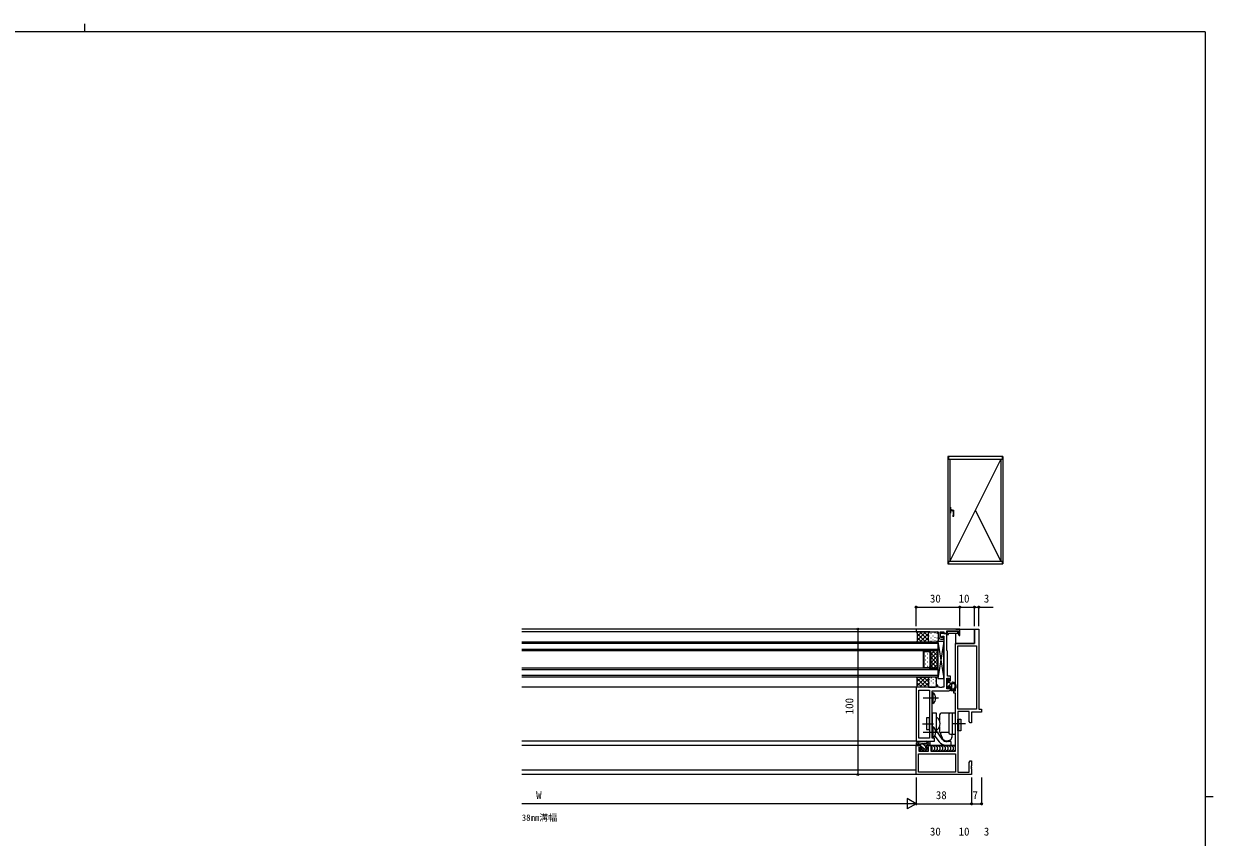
# Model space of a CAD drawing. Units: millimetres, scale not verified. Extents: x -793 to 793, y -564 to 564.
# Drawn here: x -59 to 758, y 6 to 564 of the extents above; entities that cross this region are included whole.
import ezdxf
from ezdxf.enums import TextEntityAlignment as Align

# ---------------------------------------------------------------- set-up
doc = ezdxf.new("R2010")
doc.units = ezdxf.units.MM
doc.header["$LTSCALE"] = 2
for name, color, linetype in [('0-1_USER1', 92, 'Continuous'), ('0-2_YKK_11', 134, 'Continuous'), ('0-7_YKK_ZWAK', 134, 'Continuous')]:
    doc.layers.add(name, color=color, linetype=linetype)
for name, color, linetype, lineweight in [('0-3_YKK_12', 40, 'Continuous', 18), ('0-4_YKK_13', 120, 'Continuous', 18), ('0-5_YKK_A1', 120, 'Continuous', 18), ('0-6_YKK_D', 200, 'Continuous', 18)]:
    doc.layers.add(name, color=color, linetype=linetype, lineweight=lineweight)
doc.styles.add('ＭＳ ゴシック', font='')
doc.styles.get('ＭＳ ゴシック').set_extended_font_data('MS Gothic')

msp = doc.modelspace()

# ---------------------------------------------------------------- linework, layer by layer
at = {"layer": '0-2_YKK_11'}
msp.add_line((570.7, 141.6), (571.8, 141.6), dxfattribs=at)
for points in [[(583.7, 148.6), (553.7, 148.6), (553.7, 146.6), (565.742, 146.6), (565.925, 146.72), (566.475, 146.72), (566.658, 146.6), (566.742, 146.6), (566.925, 146.72), (567.475, 146.72), (567.658, 146.6), (568.9, 146.6), (568.9, 143.4)], [(596.7, 148.6), (596.7, 93.6), (598.7, 93.6), (598.7, 91.6), (591.7, 91.6), (591.7, 84.1), (590.7, 84.1), (590.07, 85.191), (590.07, 91.97), (582.33, 91.97), (582.33, 50.23), (590.07, 50.23), (590.07, 57.009), (590.7, 58.1), (591.7, 58.1), (591.7, 54.558), (591.58, 54.375), (591.58, 53.825), (591.7, 53.642), (591.7, 53.558), (591.58, 53.375), (591.58, 52.825), (591.7, 52.642), (591.7, 48.6), (553.7, 48.6), (553.7, 68.6), (556.7, 68.6), (556.7, 67.1), (555.5, 67.49), (555.5, 64.6), (562.2, 64.6), (562.2, 67.587), (560.7, 67.1), (560.7, 68.6), (563.7, 68.6), (563.7, 64.6), (580.7, 64.6), (580.7, 104.6), (579.7, 104.6), (579.7, 106.1)], [(571.495, 142.93), (571.364, 142.9), (570.2, 142.9), (570.2, 146.6), (572.7, 146.6), (572.7, 145.6), (574.7, 145.6), (574.7, 147.4), (582.8, 147.4), (582.8, 146.017), (582.29, 145.722), (583.255, 144.051), (583.7, 144.17), (583.7, 148.6)], [(579.7, 106.1), (580.7, 106.1), (580.7, 138.6), (593.7, 138.6), (593.7, 148.6), (596.7, 148.6)], [(577.2, 107.1), (577.2, 109.1), (576.2, 109.1), (576.2, 107.5), (574.7, 107.5), (574.7, 114.9), (576.2, 114.9), (576.2, 113.1), (577.2, 113.1), (577.2, 116.1), (575.2, 116.1), (575.2, 133.3), (574.9, 133.6), (574.7, 133.8), (574.7, 144.8), (575.9, 144.8), (575.9, 145.8), (582.227, 145.8), (582.423, 146.14), (582.042, 146.8), (574.9, 146.8), (574.9, 145.6), (570.2, 145.6), (570.2, 144.4), (570.935, 142.824), (571.7, 143.103), (571.7, 143.6), (572.7, 143.6), (572.7, 108.6), (571.658, 108.6), (571.475, 108.48), (570.925, 108.48), (570.742, 108.6), (570.658, 108.6), (570.475, 108.48), (569.925, 108.48), (569.742, 108.6), (568.7, 108.6), (568.7, 110.1), (567.7, 110.1)], [(567.7, 110.1), (567.7, 108.6), (553.7, 108.6)], [(553.7, 108.6), (553.7, 71.6), (566.2, 71.6), (566.2, 73.6), (564.7, 73.6), (564.7, 106.1), (576.2, 106.1)]]:
    msp.add_lwpolyline(points, dxfattribs=at)
for points in [[(582.33, 93.6), (582.33, 136.97), (595.07, 136.97), (595.07, 93.6)], [(555.63, 73.53), (555.63, 106.67), (562.77, 106.67), (562.77, 73.53)], [(555.33, 62.97), (580.7, 62.97), (580.7, 50.23), (555.33, 50.23)]]:
    msp.add_lwpolyline(points, close=True, dxfattribs=at)
for centre, radius, start, end in [((570.7, 143.4), 1.8, 180.00001, 269.99999), ((571.8, 142.3), 0.7, 270.00002, 115.84192), ((576.2, 107.1), 1, 270.00001, 359.99999)]:
    msp.add_arc(centre, radius, start, end, dxfattribs=at)
at = {"layer": '0-3_YKK_12'}
for p, q in [((554, 148.6), (282.7, 148.6)), ((554, 146.6), (282.7, 146.6)), ((568.696, 139.6), (282.7, 139.6)), ((568.696, 139.6), (568.696, 133.6)), ((568.696, 138.6), (282.7, 138.6)), ((568.696, 134.6), (282.7, 134.6)), ((568.696, 133.6), (282.7, 133.6)), ((558.696, 121.6), (558.696, 133.6)), ((559.847, 133.067), (560.047, 133.067)), ((561.462, 131.652), (561.662, 131.652)), ((563.04, 133.257), (563.383, 133.6)), ((563.696, 131.085), (566.211, 133.6)), ((563.696, 128.257), (568.696, 133.257)), ((568.696, 127.024), (563.696, 132.024)), ((568.696, 129.853), (564.949, 133.6)), ((568.696, 132.681), (567.778, 133.6)), ((559.847, 130.237), (560.047, 130.237)), ((559.847, 127.407), (560.047, 127.407)), ((559.847, 124.577), (560.047, 124.577)), ((561.462, 128.822), (561.662, 128.822)), ((561.462, 125.992), (561.662, 125.992)), ((561.462, 123.162), (561.662, 123.162)), ((562.697, 121.6), (568.696, 127.6)), ((562.877, 130.237), (563.077, 130.237)), ((562.877, 127.407), (563.077, 127.407)), ((562.877, 124.577), (563.077, 124.577)), ((563.696, 125.428), (568.696, 130.428)), ((568.696, 124.196), (563.696, 129.196)), ((568.464, 121.6), (563.696, 126.367)), ((565.635, 121.6), (563.696, 123.539)), ((565.525, 121.6), (568.696, 124.771)), ((568.696, 121.6), (282.7, 121.6)), ((568.696, 120.6), (282.7, 120.6)), ((568.696, 116.6), (282.7, 116.6)), ((568.696, 115.6), (282.7, 115.6)), ((562.807, 121.6), (562.752, 121.655)), ((568.354, 121.6), (568.696, 121.943)), ((568.696, 121.6), (568.696, 115.6)), ((554, 108.6), (282.7, 108.6)), ((554, 71.6), (282.7, 71.6)), ((554, 68.6), (282.7, 68.6)), ((553.7, 51.6), (282.7, 51.6)), ((554, 48.6), (282.7, 48.6))]:
    msp.add_line(p, q, dxfattribs=at)
for points in [[(559.196, 122.1), (559.196, 133.1), (562.489, 133.1), (563.196, 132.393), (563.196, 122.807)], [(559.196, 122.1), (562.489, 122.1), (563.196, 122.807)]]:
    msp.add_lwpolyline(points, dxfattribs=at)
msp.add_lwpolyline([(568.696, 133.6), (562.696, 133.6), (563.696, 132.6), (563.696, 122.6), (562.696, 121.6), (568.696, 121.6)], close=True, dxfattribs=at)
at = {"layer": '0-4_YKK_13'}
for p, q in [((581, 146.8), (581, 147.4)), ((553.703, 139.6), (563.203, 139.6)), ((554.699, 146.6), (554.2, 146.1)), ((554.759, 139.6), (554.231, 140.128)), ((560.356, 146.6), (554.45, 140.694)), ((560.416, 139.6), (554.45, 145.566)), ((557.588, 139.6), (554.45, 142.738)), ((557.528, 146.6), (554.464, 143.536)), ((562.2, 145.615), (556.185, 139.6)), ((562.203, 140.642), (556.244, 146.6)), ((562.2, 142.787), (559.013, 139.6)), ((562.2, 143.473), (559.073, 146.6)), ((562.339, 140.097), (561.842, 139.6)), ((562.36, 146.142), (561.901, 146.6)), ((562.2, 146.6), (567.9, 146.6)), ((562.203, 140.6), (562.2, 145.6)), ((562.652, 143.676), (562.652, 143.876)), ((562.652, 141.294), (562.652, 141.494)), ((563.185, 146.6), (563.185, 146.6)), ((567.903, 139.6), (563.203, 139.6)), ((564.067, 145.291), (564.067, 145.491)), ((564.067, 142.261), (564.067, 142.461)), ((564.067, 140.187), (564.067, 140.387)), ((565.482, 143.676), (565.482, 143.876)), ((565.482, 140.996), (565.482, 141.196)), ((566.665, 145.788), (566.665, 145.988)), ((566.665, 142.758), (566.665, 142.958)), ((566.665, 140.684), (566.665, 140.884)), ((568.067, 145.291), (568.067, 145.491)), ((568.067, 142.261), (568.067, 142.461)), ((568.067, 140.208), (568.067, 140.408)), ((568.696, 140), (572.696, 114.5)), ((572.696, 140), (568.696, 114.5)), ((568.9, 145.6), (568.9, 140.6)), ((553.703, 115.601), (563.203, 115.601)), ((554.759, 115.601), (554.231, 115.073)), ((560.416, 115.601), (554.45, 109.635)), ((557.588, 115.601), (554.45, 112.463)), ((560.356, 108.601), (554.45, 114.507)), ((562.2, 109.585), (556.185, 115.601)), ((562.203, 114.559), (556.245, 108.601)), ((562.2, 112.414), (559.013, 115.601)), ((562.339, 115.104), (561.842, 115.601)), ((562.203, 114.601), (562.2, 109.601)), ((566.733, 115.601), (563.203, 115.601)), ((564.067, 115.014), (564.067, 114.814)), ((566.897, 114.993), (566.897, 114.793)), ((567.731, 109.601), (567.731, 114.601)), ((554.699, 108.601), (554.2, 109.1)), ((557.528, 108.601), (554.464, 111.664)), ((562.2, 111.728), (559.073, 108.601)), ((562.36, 109.059), (561.901, 108.601)), ((562.2, 108.601), (566.731, 108.601)), ((562.652, 113.907), (562.652, 113.707)), ((562.652, 111.525), (562.652, 111.325)), ((563.185, 108.601), (563.185, 108.601)), ((564.067, 112.94), (564.067, 112.74)), ((564.067, 109.91), (564.067, 109.71)), ((565.482, 114.205), (565.482, 114.005)), ((565.482, 111.525), (565.482, 111.325)), ((566.897, 112.94), (566.897, 112.74)), ((566.897, 109.91), (566.897, 109.71)), ((574.701, 113.727), (575.274, 114.3)), ((574.701, 114), (574.701, 109)), ((574.701, 110.899), (575.902, 112.1)), ((574.789, 108.788), (575.389, 108.188)), ((575.601, 114.3), (575.001, 114.3)), ((575.104, 108.473), (575.621, 108.991)), ((575.901, 108.4), (575.901, 108.8)), ((576.01, 109.38), (577.695, 111.065)), ((577.301, 107.842), (578.301, 108.842)), ((577.601, 106.4), (579.037, 106.4)), ((578.301, 107.661), (578.301, 110.137)), ((578.301, 106.95), (578.301, 106.4)), ((579.173, 107.2), (578.762, 107.2)), ((569.06, 101.101), (558.51, 101.101)), ((565.209, 104.851), (564.7, 104.851)), ((564.7, 104.851), (564.7, 97.351)), ((564.7, 90.499), (564.7, 76.599)), ((567.4, 90.799), (565, 90.799)), ((567.7, 84.057), (567.7, 90.499)), ((578.7, 90.849), (571.7, 90.849)), ((557.976, 83.549), (565.564, 83.549)), ((567.7, 78.851), (567.7, 83.14)), ((569.7, 88.849), (569.7, 85.846)), ((576.2, 89.849), (576.2, 77.349)), ((579.036, 83.599), (587.624, 83.599)), ((582.33, 86.239), (582.69, 86.599)), ((582.33, 84.825), (582.83, 85.325)), ((582.33, 83.41), (582.83, 83.91)), ((582.33, 81.996), (582.83, 82.496)), ((569.06, 77.6), (558.51, 77.6)), ((565.209, 81.35), (564.7, 81.35)), ((564.7, 81.35), (564.7, 73.85)), ((566.428, 75.071), (569.44, 71.146)), ((571.833, 72.791), (567.79, 78.564)), ((569.7, 81.351), (569.7, 78.224)), ((569.7, 78.224), (571.466, 73.959)), ((576.2, 77.599), (571.456, 77.599)), ((578.4, 74.914), (578.4, 76.349)), ((582.33, 80.582), (582.83, 81.082)), ((582.33, 79.168), (582.83, 79.668)), ((554, 68.9), (554, 70.442)), ((554, 69.8), (563.4, 69.8)), ((557, 68.6), (554.3, 68.6)), ((554.448, 70.939), (560.61, 71.587)), ((556.604, 68.6), (555.404, 69.8)), ((555.604, 69.854), (560.736, 70.393)), ((556.188, 66.188), (555.788, 66.588)), ((556.48, 67.1), (556, 67.1)), ((557.851, 66.1), (556.4, 66.1)), ((556.696, 67.967), (556.996, 67.667)), ((557, 67.62), (557, 68.6)), ((558.529, 66.675), (557, 68.205)), ((557.063, 67.43), (557.063, 66.723)), ((560.4, 67.633), (558.233, 69.8)), ((561.4, 66.1), (559.549, 66.1)), ((560.396, 67.933), (560.696, 67.633)), ((560.4, 68.6), (563.1, 68.6)), ((560.4, 67.1), (560.4, 68.6)), ((561.4, 67.1), (560.4, 67.1)), ((560.73, 67.375), (560.73, 67.099)), ((561.694, 66.339), (560.933, 67.1)), ((562.261, 68.6), (561.061, 69.8)), ((561.7, 66.8), (561.7, 66.4)), ((561.9, 69.8), (561.9, 70.6)), ((562.9, 71.1), (562.4, 71.1)), ((563.4, 68.9), (563.4, 70.6)), ((580.7, 68.6), (563.4, 68.6)), ((574.2, 68.799), (577.2, 68.799)), ((576.255, 71.409), (574.972, 71.309)), ((575.308, 71.852), (575.921, 71.96)), ((577.682, 70.852), (577.482, 71.401)), ((577.7, 69.299), (577.7, 70.749)), ((579.9, 68.6), (580.7, 67.8)), ((580.7, 65.4), (579.9, 64.6)), ((562.196, 65.233), (561.563, 64.6))]:
    msp.add_line(p, q, dxfattribs=at)
for points in [[(581, 148.6), (593.7, 148.6), (593.7, 138.6)], [(563.2, 146.6), (553.7, 146.6), (554.45, 145.85), (554.45, 140.347), (553.703, 139.6)], [(593.7, 138.6), (581, 138.6), (581, 145.8)], [(563.2, 108.601), (553.7, 108.601), (554.45, 109.351), (554.45, 114.854), (553.703, 115.601)], [(577.801, 111.003), (575.901, 112.1), (575.901, 114)], [(576.201, 109.1), (577.301, 109.1), (577.301, 106.7)], [(565.209, 104.851), (565.209, 97.351), (564.7, 97.351)], [(577.2, 76.349), (578.7, 76.349), (578.7, 90.849)], [(578.7, 76.349), (580.7, 76.349), (580.7, 90.849), (578.7, 90.849)], [(565.209, 81.35), (565.209, 73.85), (564.7, 73.85)], [(557.063, 66.099), (557.063, 65.6), (556.063, 64.6)], [(558.896, 66.665), (558.896, 65.6), (557.896, 64.6)], [(560.73, 66.099), (560.73, 65.6), (559.73, 64.6)], [(563.7, 68.3), (564.4, 67.6), (564.4, 65.6), (563.7, 64.9)], [(565.233, 68.6), (566.233, 67.6), (566.233, 65.6), (565.233, 64.6)], [(567.067, 68.6), (568.067, 67.6), (568.067, 65.6), (567.067, 64.6)], [(568.9, 68.6), (569.9, 67.6), (569.9, 65.6), (568.9, 64.6)], [(570.733, 68.6), (571.733, 67.6), (571.733, 65.6), (570.733, 64.6)], [(572.567, 68.6), (573.567, 67.6), (573.567, 65.6), (572.567, 64.6)], [(574.4, 68.6), (575.4, 67.6), (575.4, 65.6), (574.4, 64.6)], [(576.233, 68.6), (577.233, 67.6), (577.233, 65.6), (576.233, 64.6)], [(578.067, 68.6), (579.067, 67.6), (579.067, 65.6), (578.067, 64.6)]]:
    msp.add_lwpolyline(points, dxfattribs=at)
for points in [[(572.696, 140), (568.696, 140), (568.696, 114.5), (572.696, 114.5)], [(560.77, 79.549), (562.77, 79.549), (562.77, 87.549), (560.77, 87.549)], [(582.33, 86.599), (582.83, 86.599), (582.83, 78.599), (582.33, 78.599)], [(582.83, 86.599), (584.33, 86.599), (584.33, 78.599), (582.83, 78.599)]]:
    msp.add_lwpolyline(points, close=True, dxfattribs=at)
for centre, radius, start, end in [((563.2, 145.6), 1, 90, 180), ((563.2, 145.6), 1, 90, 180), ((563.203, 140.6), 1, 180, 270), ((567.9, 145.6), 1, 0, 90), ((567.9, 140.6), 1, 270, 0), ((563.203, 114.601), 1, 90.00015, 180.00015), ((566.731, 114.601), 1, 0.00015, 90.00015), ((563.2, 109.601), 1, 180.00015, 270.00015), ((563.2, 109.601), 1, 180.00015, 270.00015), ((566.731, 109.601), 1, 270.00015, 0.00015), ((575.001, 114), 0.3, 90, 180), ((575.001, 109), 0.3, 180, 225), ((575.601, 108.4), 0.3, 225, 0), ((575.601, 114), 0.3, 0, 90), ((575.901, 109.1), 0.3, 360, 270), ((577.601, 106.7), 0.3, 180, 270), ((577.301, 110.137), 1, 0, 60), ((578.301, 107.2), 0.25, 123.05573, 326.94427), ((578.001, 107.661), 0.3, 303.05573, 0), ((578.665, 111.65), 0.45, 83.8175, 300.29584), ((578.762, 106.9), 0.3, 90, 146.94427), ((578.401, 109.215), 2.9, 285.36215, 83.8175), ((579.043, 111.003), 0.3, 70.24482, 120.29584), ((579.037, 106.9), 0.5, 270, 285.36215), ((578.401, 109.215), 2.2, 297.03425, 70.24482), ((579.173, 107.7), 0.5, 270, 297.03425), ((562.673, 101.101), 4.527, 304.06671, 55.93329), ((565, 90.499), 0.3, 90, 180), ((567.4, 90.499), 0.3, 0, 90), ((571.7, 88.849), 2, 90, 180), ((577.2, 89.849), 1, 90, 180), ((567.7, 83.599), 0.3, 113.57818, 246.42182), ((567.5, 84.057), 0.2, 293.57818, 360), ((567.5, 83.14), 0.2, 360, 66.42182), ((564.9, 83.599), 5.3, 306.68934, 53.31066), ((562.673, 77.6), 4.527, 304.06671, 55.93329), ((568.2, 78.851), 0.5, 180, 215), ((571.456, 76.599), 1, 90, 202.5), ((574.7, 75.299), 3.5, 202.5, 280), ((575.4, 74.914), 3, 280, 0), ((577.2, 77.349), 1, 180, 270), ((575.4, 74.914), 3, 338.16684, 0), ((554.5, 70.442), 0.5, 95.99701, 180), ((554.3, 68.9), 0.3, 180, 270), ((555.093, 69.791), 0.3, 37.01073, 178.28661), ((555.573, 70.153), 0.3, 217.01073, 275.99701), ((556, 66.8), 0.3, 90, 225), ((556.4, 66.4), 0.3, 225, 270), ((556.48, 66.8), 0.3, 30, 90), ((557, 67.1), 0.3, 210, 60), ((557.3, 67.62), 0.3, 180, 240), ((557.851, 66.4), 0.3, 270, 340.52878), ((558.7, 66.1), 0.6, 19.47122, 160.52878), ((559.549, 66.4), 0.3, 199.47122, 270), ((560.673, 70.99), 0.6, 275.99701, 95.99701), ((561.4, 66.8), 0.3, 0, 90), ((561.4, 66.4), 0.3, 270, 0), ((562.4, 70.6), 0.5, 90, 180), ((562.9, 70.6), 0.5, 0, 90), ((563.1, 68.9), 0.3, 270, 0), ((574.2, 74.799), 6, 217.5, 270), ((574.7, 74.799), 3.5, 215, 274.45521), ((575.983, 74.899), 3.5, 274.45521, 288.67172), ((577.2, 71.299), 0.3, 20, 108.67172), ((577.2, 69.299), 0.5, 270, 0), ((577.4, 70.749), 0.3, 0, 20)]:
    msp.add_arc(centre, radius, start, end, dxfattribs=at)
at = {"layer": '0-5_YKK_A1'}
for p, q in [((575.925, 267.1), (575.925, 265.175)), ((575.925, 265.175), (612.815, 265.175)), ((576.87, 265.175), (576.87, 195.175)), ((611.87, 265.175), (576.87, 195.175)), ((611.87, 265.175), (611.87, 195.175)), ((612.815, 267.1), (612.815, 265.175)), ((613.2, 267.1), (613.2, 193.25)), ((576.569, 230.175), (578.795, 230.175)), ((576.87, 232.275), (576.87, 228.075)), ((576.87, 232.275), (577.344, 232.258)), ((577.378, 232.223), (577.378, 230.761)), ((577.378, 229.589), (577.378, 228.127)), ((577.385, 230.786), (577.4, 230.782)), ((577.4, 229.568), (577.385, 229.564)), ((577.4, 230.782), (577.745, 230.69)), ((577.763, 230.509), (577.762, 230.509)), ((579.075, 229.327), (579.075, 226.618)), ((579.6, 226.01), (579.6, 230.17)), ((611.87, 195.175), (594.37, 230.175)), ((577.344, 228.092), (576.87, 228.075)), ((578.9, 226.17), (578.9, 226.406)), ((578.965, 226.456), (578.922, 226.439)), ((579.565, 225.975), (579.39, 225.975)), ((579.391, 225.989), (579.391, 225.989)), ((579.391, 225.975), (579.567, 225.975)), ((579.6, 226.011), (579.6, 226.01)), ((575.54, 193.25), (613.2, 193.25)), ((575.925, 195.175), (612.815, 195.175)), ((575.925, 195.175), (575.925, 193.25)), ((612.815, 195.175), (612.815, 193.25))]:
    msp.add_line(p, q, dxfattribs=at)
for points in [[(613.2, 267.1), (575.54, 267.1), (575.54, 193.25)], [(577.745, 230.69), (577.745, 229.661), (577.4, 229.568)], [(578.788, 229.625), (577.763, 229.661), (577.763, 230.69), (579.573, 230.204)]]:
    msp.add_lwpolyline(points, dxfattribs=at)
for centre, radius, start, end in [((577.343, 232.223), 0.035, 0, 88), ((577.388, 230.796), 0.0105, 180, 255), ((577.388, 229.554), 0.0105, 105, 180), ((577.763, 230.526), 0.0175, 180, 269), ((577.763, 229.824), 0.0175, 91, 180), ((578.778, 229.327), 0.297, 0, 88), ((579.564, 230.17), 0.035, 0, 75), ((577.343, 228.127), 0.035, 272, 0), ((578.935, 226.406), 0.035, 111.80141, 180), ((578.935, 226.17), 0.035, 180, 239.01582), ((579.548, 227.19), 1.225, 239.01582, 262.60759), ((578.9, 226.618), 0.175, 291.80141, 0), ((579.565, 226.01), 0.035, 270, 0)]:
    msp.add_arc(centre, radius, start, end, dxfattribs=at)
at = {"layer": '0-6_YKK_D'}
for p, q in [((553.7, 150.6), (553.7, 164.6)), ((553.7, 163.6), (583.7, 163.6)), ((583.7, 150.6), (583.7, 164.6)), ((583.7, 150.6), (583.7, 164.6)), ((583.7, 163.6), (593.7, 163.6)), ((593.7, 150.6), (593.7, 164.6)), ((593.7, 150.6), (593.7, 164.6)), ((596.7, 150.6), (596.7, 164.6)), ((513.7, 148.6), (513.7, 48.6)), ((553.7, 46.6), (553.7, 27.6)), ((553.7, 46.6), (553.7, 27.6)), ((591.7, 46.6), (591.7, 27.6)), ((591.7, 46.6), (591.7, 27.6)), ((598.7, 46.6), (598.7, 27.6)), ((546.7, 28.6), (282.7, 28.6)), ((553.7, 28.6), (541.576, 28.6)), ((553.7, 28.6), (547.638, 32.1)), ((547.638, 32.1), (547.638, 25.1)), ((553.7, 28.6), (547.638, 25.1)), ((553.7, 28.6), (591.7, 28.6)), ((591.7, 28.6), (598.7, 28.6))]:
    msp.add_line(p, q, dxfattribs=at)
msp.add_lwpolyline([(593.7, 163.6), (596.7, 163.6), (606.597, 163.6)], dxfattribs=at)
for centre in [(553.7, 163.6), (583.7, 163.6), (583.7, 163.6), (593.7, 163.6), (593.7, 163.6), (596.7, 163.6), (513.7, 148.6), (513.7, 48.6), (591.7, 28.6), (591.7, 28.6), (598.7, 28.6)]:
    msp.add_circle(centre, 0.637, dxfattribs=at)
at = {"layer": '0-7_YKK_ZWAK'}
for p, q in [((-17.772, 564.2), (-17.772, 558.6)), ((752.2, 558.6), (-787.8, 558.6)), ((752.2, 558.6), (752.2, -491.4)), ((752.2, 33.6), (757.8, 33.6))]:
    msp.add_line(p, q, dxfattribs=at)

# ---------------------------------------------------------------- texts
at = {"layer": '0-1_USER1', "style": 'ＭＳ ゴシック'}
msp.add_text('38mm溝幅', height=4.399, dxfattribs=at).set_placement((282.757, 15.549), align=Align.BOTTOM_LEFT)
at = {"layer": '0-6_YKK_D', "style": 'ＭＳ ゴシック'}
for s, p in [('30', (563.16, 165.1)), ('10', (582.862, 165.1)), ('3', (600.196, 165.1)), ('W', (292.615, 30.1)), ('38', (567.224, 30.1)), ('7', (592.451, 30.1)), ('30', (563.16, 5.1)), ('10', (582.862, 5.1)), ('3', (600.196, 5.1))]:
    msp.add_text(s, height=5.499, dxfattribs=at).set_placement(p, align=Align.BOTTOM_LEFT)
msp.add_text('100', height=5.499, rotation=90, dxfattribs=at).set_placement((512.2, 90.035), align=Align.BOTTOM_LEFT)

doc.saveas('drawing.dxf')
